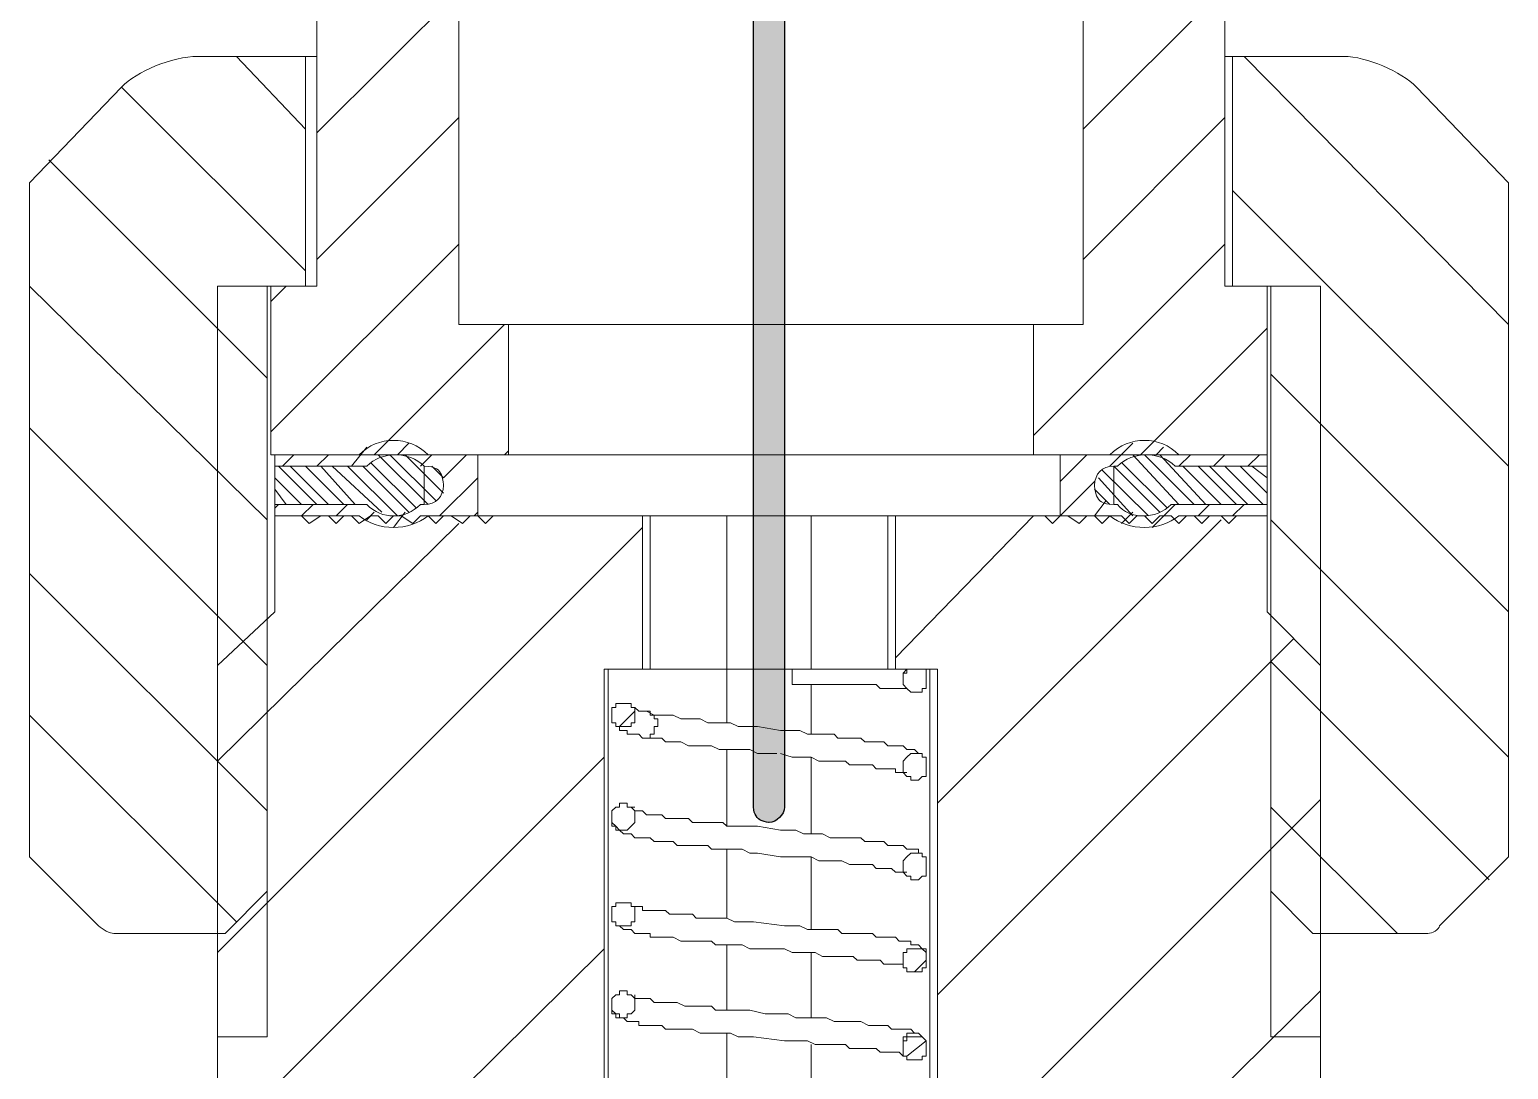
# Model space of a CAD drawing. Header units: millimetres. Extents: x 100 to 940, y 100 to 694.
# Drawn here: x 562.906 to 564.103, y 439.879 to 440.721 of the extents above; entities that cross this region are included whole.
import ezdxf

# ---------------------------------------------------------------- set-up
doc = ezdxf.new("R2010")
doc.units = ezdxf.units.MM

msp = doc.modelspace()

# ---------------------------------------------------------------- hatches: boundary and pattern name
h = msp.add_hatch(color=1)
edge = h.paths.add_edge_path()
edge.add_line((563.492, 440.0911), (563.492, 441.1706))
edge.add_spline(control_points=[(563.492, 441.1706), (563.492, 441.1768), (563.4982, 441.183), (563.5045, 441.183), (563.5045, 441.183), (563.5107, 441.183), (563.5169, 441.1768), (563.5169, 441.1706)], knot_values=[0, 0, 0, 0, 0.125, 0.125, 0.125, 0.125, 1, 1, 1, 1], degree=3, periodic=0)
edge.add_line((563.5169, 441.1706), (563.5169, 440.0911))
edge.add_spline(control_points=[(563.5169, 440.0911), (563.5169, 440.0849), (563.5107, 440.0787), (563.5045, 440.0787), (563.5045, 440.0787), (563.4982, 440.0787), (563.492, 440.0849), (563.492, 440.0911)], knot_values=[0, 0, 0, 0, 0.125, 0.125, 0.125, 0.125, 1, 1, 1, 1], degree=3, periodic=0)

# ---------------------------------------------------------------- linework, layer by layer
at = {"color": 1, "linetype": 'Continuous', "lineweight": 25}
for p, q in [((563.492, 440.0911), (563.492, 441.1706)), ((563.5169, 441.1706), (563.5169, 440.0911))]:
    msp.add_line(p, q, dxfattribs=at)
at = {"color": 1, "linetype": 'Continuous', "lineweight": 9}
for p, q in [((563.2253, 440.3672), (563.2253, 440.3672)), ((563.2253, 440.3362), (563.2253, 440.3672)), ((563.7836, 440.3672), (563.7836, 440.3362)), ((563.7836, 440.3362), (563.7836, 440.3362))]:
    msp.add_line(p, q, dxfattribs=at)
for points in [[(563.2532, 440.482), (563.2532, 440.9845), (563.2532, 440.9845)], [(563.7588, 440.482), (563.7588, 440.9845), (563.7588, 440.9845)], [(563.2532, 440.7519), (563.1384, 440.6371), (563.1384, 440.6371)], [(563.1384, 440.7488), (563.1384, 440.513), (563.1384, 440.513)], [(563.8674, 440.7488), (563.7588, 440.6402), (563.7588, 440.6402)], [(563.8736, 440.513), (563.8736, 440.7488), (563.8736, 440.7488)], [(563.0422, 440.6991), (563.1384, 440.6991), (563.1384, 440.6991)], [(563.0733, 440.6991), (563.1291, 440.6402), (563.1291, 440.6402)], [(563.1291, 440.513), (563.1291, 440.6991), (563.1291, 440.6991)], [(563.8736, 440.6991), (563.9698, 440.6991), (563.9698, 440.6991)], [(563.8798, 440.513), (563.8798, 440.6991), (563.8798, 440.6991)], [(563.8891, 440.6991), (564.1031, 440.482), (564.1031, 440.482)], [(562.9058, 440.5968), (562.9802, 440.6743), (562.9802, 440.6743)], [(562.9802, 440.6743), (563.1291, 440.5254), (563.1291, 440.5254)], [(564.1031, 440.5968), (564.0287, 440.6743), (564.0287, 440.6743)], [(563.2532, 440.6495), (563.1384, 440.5347), (563.1384, 440.5347)], [(563.8736, 440.6495), (563.7588, 440.5347), (563.7588, 440.5347)], [(562.9213, 440.6154), (563.0981, 440.4386), (563.0981, 440.4386)], [(562.9058, 440.0508), (562.9058, 440.5968), (562.9058, 440.5968)], [(563.8798, 440.5906), (564.1031, 440.3672), (564.1031, 440.3672)], [(564.1031, 440.5968), (564.1031, 440.0508), (564.1031, 440.0508)], [(563.2532, 440.5471), (563.1012, 440.3951), (563.1012, 440.3951)], [(563.8736, 440.5471), (563.7185, 440.392), (563.7185, 440.392)], [(562.9058, 440.513), (563.0981, 440.3238), (563.0981, 440.3238)], [(563.0578, 440.2059), (563.0578, 440.513), (563.0578, 440.513)], [(563.0578, 440.513), (563.1384, 440.513), (563.1384, 440.513)], [(563.0981, 440.0229), (563.0981, 440.513), (563.0981, 440.513)], [(563.1012, 440.513), (563.1012, 440.3765), (563.1012, 440.3765)], [(563.1136, 440.513), (563.1012, 440.5006), (563.1012, 440.5006)], [(563.8736, 440.513), (563.9511, 440.513), (563.9511, 440.513)], [(563.9077, 440.3765), (563.9077, 440.513), (563.9077, 440.513)], [(563.9108, 440.0229), (563.9108, 440.513), (563.9108, 440.513)], [(563.9511, 440.2059), (563.9511, 440.513), (563.9511, 440.513)], [(563.2904, 440.482), (563.1849, 440.3765), (563.1849, 440.3765)], [(563.2532, 440.482), (563.7588, 440.482), (563.7588, 440.482)], [(563.2935, 440.3765), (563.2935, 440.482), (563.2935, 440.482)], [(563.7185, 440.3765), (563.7185, 440.482), (563.7185, 440.482)], [(563.9077, 440.4789), (563.8053, 440.3765), (563.8053, 440.3765)], [(563.9108, 440.4417), (564.1031, 440.2493), (564.1031, 440.2493)], [(562.9058, 440.3982), (563.0981, 440.2059), (563.0981, 440.2059)], [(563.2129, 440.3858), (563.2036, 440.3765), (563.2036, 440.3765)], [(563.7991, 440.3858), (563.7805, 440.3672), (563.7805, 440.3672)], [(563.1012, 440.3765), (563.9077, 440.3765), (563.9077, 440.3765)], [(563.1043, 440.3765), (563.1043, 440.2493), (563.1043, 440.2493)], [(563.1198, 440.3765), (563.1105, 440.3672), (563.1105, 440.3672)], [(563.1477, 440.3765), (563.1384, 440.3672), (563.1384, 440.3672)], [(563.1787, 440.3827), (563.1663, 440.3672), (563.1663, 440.3672)], [(563.188, 440.3765), (563.2284, 440.3362), (563.2284, 440.3362)], [(563.1974, 440.3765), (563.2346, 440.3393), (563.2346, 440.3393)], [(563.2098, 440.3765), (563.2408, 440.3455), (563.2408, 440.3455)], [(563.2315, 440.3765), (563.2222, 440.3672), (563.2222, 440.3672)], [(563.2594, 440.3765), (563.2408, 440.3579), (563.2408, 440.3579)], [(563.2687, 440.3269), (563.2687, 440.3765), (563.2687, 440.3765)], [(563.2935, 440.3796), (563.2904, 440.3765), (563.2904, 440.3765)], [(563.7619, 440.3765), (563.7402, 440.3548), (563.7402, 440.3548)], [(563.7402, 440.3269), (563.7402, 440.3765), (563.7402, 440.3765)], [(563.7991, 440.3765), (563.8364, 440.3362), (563.8364, 440.3362)], [(563.8084, 440.3765), (563.8488, 440.3362), (563.8488, 440.3362)], [(563.824, 440.3827), (563.8178, 440.3765), (563.8178, 440.3765)], [(563.8209, 440.3765), (563.8581, 440.3362), (563.8581, 440.3362)], [(563.8457, 440.3765), (563.8364, 440.3672), (563.8364, 440.3672)], [(563.8736, 440.3765), (563.8643, 440.3672), (563.8643, 440.3672)], [(563.9015, 440.3765), (563.8922, 440.3672), (563.8922, 440.3672)], [(563.9077, 440.3765), (563.9077, 440.2493), (563.9077, 440.2493)], [(563.1043, 440.3672), (563.1787, 440.3672), (563.1787, 440.3672)], [(563.1074, 440.3672), (563.1384, 440.3362), (563.1384, 440.3362)], [(563.1167, 440.3672), (563.1477, 440.3362), (563.1477, 440.3362)], [(563.1291, 440.3672), (563.1601, 440.3362), (563.1601, 440.3362)], [(563.1415, 440.3672), (563.1694, 440.3362), (563.1694, 440.3362)], [(563.1508, 440.3672), (563.1911, 440.33), (563.1911, 440.33)], [(563.1632, 440.3672), (563.2036, 440.3269), (563.2036, 440.3269)], [(563.1756, 440.3672), (563.2129, 440.33), (563.2129, 440.33)], [(563.1818, 440.3703), (563.2191, 440.3331), (563.2191, 440.3331)], [(563.2315, 440.3672), (563.2408, 440.3579), (563.2408, 440.3579)], [(563.7743, 440.3641), (563.8116, 440.3269), (563.8116, 440.3269)], [(563.7836, 440.3672), (563.8209, 440.33), (563.8209, 440.33)], [(563.7836, 440.3672), (563.7867, 440.3672), (563.7867, 440.3672)], [(563.7898, 440.3703), (563.8271, 440.3331), (563.8271, 440.3331)], [(563.8333, 440.3672), (563.9077, 440.3672), (563.9077, 440.3672)], [(563.8395, 440.3672), (563.8705, 440.3362), (563.8705, 440.3362)], [(563.8519, 440.3672), (563.8829, 440.3362), (563.8829, 440.3362)], [(563.8612, 440.3672), (563.8922, 440.3362), (563.8922, 440.3362)], [(563.8736, 440.3672), (563.9046, 440.3362), (563.9046, 440.3362)], [(563.886, 440.3672), (563.9077, 440.3455), (563.9077, 440.3455)], [(563.8953, 440.3672), (563.9077, 440.3579), (563.9077, 440.3579)], [(563.1043, 440.3579), (563.126, 440.3362), (563.126, 440.3362)], [(563.2687, 440.3579), (563.2377, 440.3269), (563.2377, 440.3269)], [(563.7681, 440.3548), (563.7402, 440.3269), (563.7402, 440.3269)], [(563.7712, 440.3579), (563.7991, 440.3269), (563.7991, 440.3269)], [(563.1043, 440.3486), (563.1136, 440.3362), (563.1136, 440.3362)], [(563.7681, 440.3486), (563.7805, 440.3362), (563.7805, 440.3362)], [(563.7774, 440.3393), (563.7681, 440.3269), (563.7681, 440.3269)], [(563.1074, 440.3362), (563.1043, 440.3331), (563.1043, 440.3331)], [(563.1043, 440.3362), (563.1787, 440.3362), (563.1787, 440.3362)], [(563.1043, 440.3269), (563.1725, 440.3269), (563.1725, 440.3269)], [(563.1353, 440.3362), (563.126, 440.3269), (563.126, 440.3269)], [(563.126, 440.3269), (563.1322, 440.3207), (563.1322, 440.3207)], [(563.1415, 440.3269), (563.1322, 440.3207), (563.1322, 440.3207)], [(563.1477, 440.3269), (563.1539, 440.3207), (563.1539, 440.3207)], [(563.1632, 440.3362), (563.1539, 440.3269), (563.1539, 440.3269)], [(563.1601, 440.3269), (563.1539, 440.3207), (563.1539, 440.3207)], [(563.1663, 440.3269), (563.1725, 440.3207), (563.1725, 440.3207)], [(563.1818, 440.3269), (563.1725, 440.3207), (563.1725, 440.3207)], [(563.1849, 440.33), (563.1787, 440.3238), (563.1787, 440.3238)], [(563.188, 440.3269), (563.1818, 440.3269), (563.1818, 440.3269)], [(563.188, 440.3269), (563.1942, 440.3207), (563.1942, 440.3207)], [(563.2005, 440.3269), (563.1942, 440.3207), (563.1942, 440.3207)], [(563.2098, 440.33), (563.2005, 440.3176), (563.2005, 440.3176)], [(563.2067, 440.3269), (563.2005, 440.3269), (563.2005, 440.3269)], [(563.2067, 440.3269), (563.216, 440.3207), (563.216, 440.3207)], [(563.2222, 440.3269), (563.216, 440.3207), (563.216, 440.3207)], [(563.2284, 440.3269), (563.2222, 440.3269), (563.2222, 440.3269)], [(563.2284, 440.3269), (563.2346, 440.3207), (563.2346, 440.3207)], [(563.2284, 440.3269), (563.4083, 440.3269), (563.6006, 440.3269), (563.7805, 440.3269)], [(563.2408, 440.3269), (563.2346, 440.3207), (563.2346, 440.3207)], [(563.247, 440.3269), (563.2563, 440.3207), (563.2563, 440.3207)], [(563.2625, 440.3269), (563.2563, 440.3207), (563.2563, 440.3207)], [(563.2687, 440.33), (563.2656, 440.3269), (563.2656, 440.3269)], [(563.2687, 440.3269), (563.2749, 440.3207), (563.2749, 440.3207)], [(563.2811, 440.3269), (563.2749, 440.3207), (563.2749, 440.3207)], [(563.4021, 440.3269), (563.4021, 440.2028), (563.4021, 440.2028)], [(563.4083, 440.3269), (563.4083, 440.2028), (563.4083, 440.2028)], [(563.4703, 440.3269), (563.4703, 440.1594), (563.4703, 440.1594)], [(563.5386, 440.3269), (563.5386, 440.2028), (563.5386, 440.2028)], [(563.6006, 440.2028), (563.6006, 440.3269), (563.6006, 440.3269)], [(563.7185, 440.3269), (563.6068, 440.2121), (563.6068, 440.2121)], [(563.6068, 440.2028), (563.6068, 440.3269), (563.6068, 440.3269)], [(563.734, 440.3207), (563.7278, 440.3269), (563.7278, 440.3269)], [(563.7402, 440.3269), (563.734, 440.3207), (563.734, 440.3207)], [(563.7557, 440.3207), (563.7464, 440.3269), (563.7464, 440.3269)], [(563.7619, 440.3269), (563.7557, 440.3207), (563.7557, 440.3207)], [(563.7743, 440.3207), (563.7681, 440.3269), (563.7681, 440.3269)], [(563.7805, 440.3269), (563.7743, 440.3207), (563.7743, 440.3207)], [(563.7898, 440.3269), (563.7805, 440.3269), (563.7805, 440.3269)], [(563.7836, 440.3362), (563.7867, 440.3362), (563.7867, 440.3362)], [(563.7991, 440.33), (563.7898, 440.3207), (563.7898, 440.3207)], [(563.796, 440.3207), (563.7898, 440.3269), (563.7898, 440.3269)], [(563.8022, 440.3269), (563.796, 440.3207), (563.796, 440.3207)], [(563.8084, 440.3269), (563.8022, 440.3269), (563.8022, 440.3269)], [(563.8147, 440.3207), (563.8084, 440.3269), (563.8084, 440.3269)], [(563.8333, 440.3362), (563.8147, 440.3176), (563.8147, 440.3176)], [(563.8209, 440.3269), (563.8147, 440.3207), (563.8147, 440.3207)], [(563.8302, 440.3269), (563.8209, 440.3269), (563.8209, 440.3269)], [(563.8364, 440.3207), (563.8302, 440.3269), (563.8302, 440.3269)], [(563.8333, 440.3362), (563.9077, 440.3362), (563.9077, 440.3362)], [(563.8426, 440.3269), (563.8364, 440.3207), (563.8364, 440.3207)], [(563.8364, 440.3269), (563.9077, 440.3269), (563.9077, 440.3269)], [(563.855, 440.3207), (563.8488, 440.3269), (563.8488, 440.3269)], [(563.8612, 440.3362), (563.8519, 440.3269), (563.8519, 440.3269)], [(563.8612, 440.3269), (563.855, 440.3207), (563.855, 440.3207)], [(563.8767, 440.3207), (563.8705, 440.3269), (563.8705, 440.3269)], [(563.8829, 440.3269), (563.8767, 440.3207), (563.8767, 440.3207)], [(563.8891, 440.3362), (563.8798, 440.3269), (563.8798, 440.3269)], [(563.2532, 440.3207), (563.0578, 440.1284), (563.0578, 440.1284)], [(563.4021, 440.3176), (563.0578, 439.9733), (563.0578, 439.9733)], [(563.8705, 440.3238), (563.6409, 440.0942), (563.6409, 440.0942)], [(563.9108, 440.3238), (564.1031, 440.1315), (564.1031, 440.1315)], [(562.9058, 440.2804), (563.0981, 440.088), (563.0981, 440.088)], [(563.1043, 440.2493), (563.0578, 440.2059), (563.0578, 440.2059)], [(563.9511, 440.2059), (563.9077, 440.2493), (563.9077, 440.2493)], [(563.9294, 440.2276), (563.6409, 439.9391), (563.6409, 439.9391)], [(563.0578, 440.2059), (563.0578, 439.8709), (563.0578, 439.8709)], [(563.9108, 440.209), (564.0876, 440.0322), (564.0876, 440.0322)], [(563.9511, 440.2059), (563.9511, 439.8709), (563.9511, 439.8709)], [(563.3711, 440.2028), (563.3711, 439.8213), (563.3711, 439.8213)], [(563.3711, 440.2028), (563.4083, 440.2028), (563.5386, 440.2028), (563.6409, 440.2028)], [(563.3742, 440.2028), (563.3742, 439.8213), (563.3742, 439.8213)], [(563.5231, 440.1904), (563.5231, 440.1904), (563.5231, 440.1935), (563.5231, 440.1935), (563.5231, 440.1935), (563.5231, 440.1935), (563.5231, 440.1966), (563.5231, 440.1966), (563.5231, 440.1997), (563.5231, 440.1997), (563.5231, 440.2028)], [(563.6161, 440.2028), (563.6161, 440.1997), (563.613, 440.1997), (563.613, 440.1997), (563.613, 440.1966), (563.613, 440.1966), (563.613, 440.1935)], [(563.6161, 440.2028), (563.613, 440.1997), (563.613, 440.1997)], [(563.613, 440.1935), (563.613, 440.1935), (563.613, 440.1935), (563.613, 440.1904), (563.613, 440.1904), (563.6161, 440.1873), (563.6161, 440.1873)], [(563.6161, 440.1873), (563.6161, 440.1873), (563.6192, 440.1842), (563.6192, 440.1842), (563.6223, 440.1842), (563.6223, 440.1842), (563.6254, 440.1842), (563.6254, 440.1842), (563.6285, 440.1842), (563.6285, 440.1873), (563.6285, 440.1873), (563.6316, 440.1873), (563.6316, 440.1904), (563.6316, 440.1904), (563.6316, 440.1935), (563.6316, 440.1935), (563.6316, 440.1935)], [(563.6316, 440.1935), (563.6316, 440.1966), (563.6316, 440.1966), (563.6316, 440.1997), (563.6316, 440.1997), (563.6316, 440.1997), (563.6316, 440.2028)], [(563.6347, 439.8213), (563.6347, 440.2028), (563.6347, 440.2028)], [(563.6409, 439.8213), (563.6409, 440.2028), (563.6409, 440.2028)], [(563.5231, 440.1904), (563.5293, 440.1904), (563.5293, 440.1904)], [(563.5293, 440.1904), (563.5355, 440.1904), (563.5355, 440.1904)], [(563.5355, 440.1904), (563.5417, 440.1904), (563.5479, 440.1904)], [(563.5386, 440.1904), (563.5386, 440.1501), (563.5386, 440.1501)], [(563.5479, 440.1904), (563.5541, 440.1904), (563.5603, 440.1904)], [(563.5603, 440.1904), (563.5665, 440.1904), (563.5665, 440.1904)], [(563.5665, 440.1904), (563.5696, 440.1904), (563.5696, 440.1904)], [(563.5696, 440.1904), (563.5758, 440.1904), (563.5758, 440.1904)], [(563.5758, 440.1904), (563.5789, 440.1904), (563.582, 440.1904), (563.5851, 440.1904), (563.5851, 440.1904), (563.5882, 440.1904), (563.5913, 440.1904), (563.5913, 440.1904), (563.5944, 440.1873), (563.5944, 440.1873), (563.5975, 440.1873), (563.6006, 440.1873), (563.6006, 440.1873), (563.6037, 440.1873), (563.6037, 440.1873), (563.6068, 440.1873), (563.6068, 440.1873), (563.6068, 440.1873), (563.6099, 440.1873), (563.6099, 440.1873), (563.6099, 440.1873), (563.613, 440.1873), (563.613, 440.1873), (563.613, 440.1873), (563.6161, 440.1873), (563.6161, 440.1873), (563.6161, 440.1873), (563.6161, 440.1873), (563.6161, 440.1873), (563.6161, 440.1873)], [(563.3959, 440.1718), (563.3928, 440.1718), (563.3928, 440.1718), (563.3928, 440.1749), (563.3897, 440.1749), (563.3897, 440.1749), (563.3897, 440.1749), (563.3866, 440.1749), (563.3866, 440.1749), (563.3835, 440.1749), (563.3835, 440.1749), (563.3804, 440.1749), (563.3804, 440.1718), (563.3804, 440.1718), (563.3773, 440.1718), (563.3773, 440.1687), (563.3773, 440.1687), (563.3773, 440.1656)], [(563.3959, 440.1656), (563.3959, 440.1656), (563.3959, 440.1687), (563.3959, 440.1687), (563.3959, 440.1718)], [(563.4052, 440.1687), (563.4052, 440.1687), (563.4021, 440.1687), (563.4021, 440.1687), (563.399, 440.1687), (563.399, 440.1687), (563.399, 440.1687), (563.3959, 440.1718), (563.3959, 440.1718), (563.3959, 440.1718), (563.3959, 440.1718)], [(562.9058, 440.1656), (563.0733, 439.9981), (563.0733, 439.9981)], [(563.3773, 440.1656), (563.3773, 440.1625), (563.3773, 440.1625), (563.3773, 440.1625), (563.3773, 440.1594), (563.3804, 440.1594), (563.3804, 440.1563), (563.3804, 440.1563), (563.3835, 440.1563), (563.3835, 440.1563), (563.3866, 440.1563), (563.3866, 440.1563), (563.3897, 440.1563), (563.3897, 440.1563), (563.3897, 440.1563), (563.3928, 440.1563), (563.3928, 440.1563), (563.3928, 440.1594), (563.3959, 440.1594), (563.3959, 440.1625), (563.3959, 440.1625), (563.3959, 440.1625), (563.3959, 440.1656)], [(563.3773, 440.1656), (563.3773, 440.1625), (563.3773, 440.1625), (563.3773, 440.1594), (563.3804, 440.1594), (563.3804, 440.1563), (563.3804, 440.1563), (563.3835, 440.1563), (563.3835, 440.1532), (563.3835, 440.1532), (563.3866, 440.1532), (563.3866, 440.1532), (563.3897, 440.1532), (563.3897, 440.1532), (563.3897, 440.1501), (563.3928, 440.1501), (563.3928, 440.1501), (563.3959, 440.1501), (563.399, 440.1501), (563.399, 440.1501), (563.4021, 440.147), (563.4021, 440.147)], [(563.3959, 440.1687), (563.3835, 440.1563), (563.3835, 440.1563)], [(563.4021, 440.147), (563.4052, 440.147), (563.4052, 440.147), (563.4083, 440.147), (563.4083, 440.1501), (563.4083, 440.1501), (563.4114, 440.1501), (563.4114, 440.1532), (563.4114, 440.1532), (563.4114, 440.1563), (563.4145, 440.1563), (563.4145, 440.1594)], [(563.4145, 440.1594), (563.4145, 440.1594), (563.4145, 440.1625), (563.4114, 440.1625), (563.4114, 440.1625), (563.4114, 440.1656), (563.4083, 440.1656), (563.4083, 440.1656), (563.4083, 440.1687), (563.4052, 440.1687)], [(563.5138, 440.1532), (563.4951, 440.1563), (563.4889, 440.1563), (563.4796, 440.1563), (563.4734, 440.1594), (563.4672, 440.1594), (563.461, 440.1594), (563.4548, 440.1594), (563.4486, 440.1625), (563.4393, 440.1625), (563.4331, 440.1625), (563.4269, 440.1656), (563.4207, 440.1656), (563.4176, 440.1656), (563.4114, 440.1656), (563.4052, 440.1687)], [(563.4021, 440.147), (563.4083, 440.147), (563.4114, 440.147), (563.4176, 440.147), (563.4207, 440.1439), (563.4269, 440.1439), (563.4331, 440.1439), (563.4393, 440.1408), (563.4455, 440.1408), (563.4517, 440.1408), (563.4579, 440.1408), (563.4641, 440.1377), (563.4703, 440.1377), (563.4765, 440.1377), (563.4827, 440.1377), (563.4889, 440.1377), (563.4951, 440.1346), (563.5107, 440.1346)], [(563.6316, 440.1253), (563.6316, 440.1253), (563.6316, 440.1253), (563.6316, 440.1284), (563.6316, 440.1315), (563.6285, 440.1315), (563.6285, 440.1346), (563.6285, 440.1346), (563.6254, 440.1346), (563.6254, 440.1346), (563.6223, 440.1377), (563.6223, 440.1377), (563.6192, 440.1377), (563.6192, 440.1377), (563.6161, 440.1377), (563.6161, 440.1377), (563.613, 440.1408), (563.613, 440.1408), (563.6099, 440.1408), (563.6068, 440.1408), (563.6037, 440.1408), (563.6006, 440.1408), (563.5975, 440.1439), (563.5944, 440.1439), (563.5944, 440.1439), (563.5882, 440.1439), (563.5851, 440.1439), (563.582, 440.1439), (563.5789, 440.147), (563.5758, 440.147), (563.5696, 440.147), (563.5665, 440.147), (563.5603, 440.147), (563.5572, 440.1501), (563.551, 440.1501), (563.5479, 440.1501), (563.5417, 440.1501), (563.5355, 440.1501), (563.5293, 440.1532), (563.5262, 440.1532), (563.5138, 440.1532)], [(563.4703, 440.1377), (563.4703, 440.0756), (563.4703, 440.0756)], [(563.5138, 440.1346), (563.5231, 440.1315), (563.5293, 440.1315), (563.5355, 440.1315), (563.5386, 440.1315), (563.5448, 440.1284), (563.5479, 440.1284), (563.5541, 440.1284), (563.5572, 440.1284), (563.5634, 440.1284), (563.5665, 440.1284), (563.5696, 440.1253), (563.5758, 440.1253), (563.5789, 440.1253), (563.582, 440.1253), (563.5851, 440.1253), (563.5882, 440.1253), (563.5913, 440.1222), (563.5944, 440.1222), (563.5975, 440.1222), (563.6006, 440.1222), (563.6006, 440.1222), (563.6037, 440.1222), (563.6068, 440.1222), (563.6068, 440.1191), (563.6099, 440.1191), (563.6099, 440.1191), (563.613, 440.1191), (563.613, 440.1191), (563.613, 440.1191), (563.6161, 440.1191)], [(563.6316, 440.1253), (563.6316, 440.1253), (563.6316, 440.1253), (563.6316, 440.1284), (563.6316, 440.1284), (563.6316, 440.1315), (563.6285, 440.1315), (563.6285, 440.1315), (563.6285, 440.1346), (563.6254, 440.1346), (563.6254, 440.1346), (563.6223, 440.1346), (563.6223, 440.1346), (563.6192, 440.1346), (563.6192, 440.1346), (563.6161, 440.1315), (563.6161, 440.1315), (563.6161, 440.1315), (563.613, 440.1284), (563.613, 440.1284), (563.613, 440.1253), (563.613, 440.1253), (563.613, 440.1253)], [(563.3711, 440.1315), (562.9988, 439.7592), (562.9988, 439.7592)], [(563.5386, 440.1315), (563.5386, 440.0694), (563.5386, 440.0694)], [(563.613, 440.1253), (563.613, 440.1222), (563.613, 440.1222)], [(563.613, 440.1222), (563.613, 440.1222), (563.613, 440.1222), (563.613, 440.1191), (563.613, 440.1191)], [(563.613, 440.1191), (563.6161, 440.1159), (563.6161, 440.1159), (563.6161, 440.1159), (563.6192, 440.1159), (563.6192, 440.1128), (563.6223, 440.1128), (563.6223, 440.1128), (563.6254, 440.1128), (563.6254, 440.1128), (563.6285, 440.1159), (563.6285, 440.1159), (563.6285, 440.1159), (563.6316, 440.1159), (563.6316, 440.1191), (563.6316, 440.1191), (563.6316, 440.1222), (563.6316, 440.1222)], [(563.6316, 440.1222), (563.6316, 440.1253), (563.6316, 440.1253)], [(563.6316, 440.1222), (563.6316, 440.1253), (563.6316, 440.1253)], [(563.9511, 440.0973), (563.6565, 439.8026), (563.6565, 439.8026)], [(563.3959, 440.0911), (563.3928, 440.0911), (563.3928, 440.0911), (563.3897, 440.0911), (563.3897, 440.0942), (563.3897, 440.0942), (563.3866, 440.0942), (563.3866, 440.0942), (563.3835, 440.0942), (563.3835, 440.0911), (563.3804, 440.0911), (563.3804, 440.0911), (563.3804, 440.0911), (563.3773, 440.088), (563.3773, 440.088), (563.3773, 440.0849), (563.3773, 440.0849)], [(563.3959, 440.088), (563.3928, 440.0911), (563.3928, 440.0911)], [(563.3959, 440.0818), (563.3959, 440.0849), (563.3959, 440.0849), (563.3959, 440.088), (563.3959, 440.088)], [(563.5138, 440.0725), (563.4951, 440.0756), (563.4889, 440.0756), (563.4827, 440.0756), (563.4765, 440.0756), (563.4703, 440.0756), (563.4672, 440.0787), (563.461, 440.0787), (563.4548, 440.0787), (563.4517, 440.0787), (563.4455, 440.0787), (563.4424, 440.0787), (563.4393, 440.0818), (563.4331, 440.0818), (563.43, 440.0818), (563.4269, 440.0818), (563.4238, 440.0818), (563.4207, 440.0818), (563.4176, 440.0849), (563.4145, 440.0849), (563.4114, 440.0849), (563.4083, 440.0849), (563.4083, 440.0849), (563.4052, 440.0849), (563.4021, 440.088), (563.4021, 440.088), (563.399, 440.088), (563.399, 440.088), (563.3959, 440.088), (563.3959, 440.088), (563.3959, 440.088), (563.3959, 440.088)], [(563.9108, 440.0911), (564.0132, 439.9888), (564.0132, 439.9888)], [(563.3773, 440.0849), (563.3773, 440.0818), (563.3773, 440.0818)], [(563.3773, 440.0818), (563.3773, 440.0818), (563.3773, 440.0787), (563.3773, 440.0787), (563.3773, 440.0787), (563.3804, 440.0756), (563.3804, 440.0756), (563.3804, 440.0756), (563.3835, 440.0725), (563.3835, 440.0725), (563.3866, 440.0725), (563.3866, 440.0725), (563.3897, 440.0725), (563.3897, 440.0725), (563.3897, 440.0725), (563.3928, 440.0756), (563.3928, 440.0756), (563.3928, 440.0756), (563.3959, 440.0787), (563.3959, 440.0787), (563.3959, 440.0787), (563.3959, 440.0818), (563.3959, 440.0818)], [(563.3773, 440.0818), (563.3773, 440.0818), (563.3773, 440.0787), (563.3773, 440.0787), (563.3773, 440.0756), (563.3804, 440.0756), (563.3804, 440.0725), (563.3835, 440.0725), (563.3835, 440.0725), (563.3835, 440.0725), (563.3866, 440.0694), (563.3866, 440.0694), (563.3897, 440.0694), (563.3897, 440.0694), (563.3928, 440.0694), (563.3928, 440.0694), (563.3959, 440.0663), (563.399, 440.0663), (563.399, 440.0663), (563.4021, 440.0663), (563.4052, 440.0663), (563.4083, 440.0663), (563.4114, 440.0632), (563.4145, 440.0632), (563.4176, 440.0632), (563.4207, 440.0632), (563.4238, 440.0632), (563.4269, 440.0632), (563.43, 440.0601), (563.4362, 440.0601), (563.4393, 440.0601), (563.4455, 440.0601), (563.4486, 440.0601), (563.4548, 440.0601), (563.4579, 440.057), (563.4641, 440.057), (563.4703, 440.057), (563.4765, 440.057), (563.4827, 440.057), (563.4889, 440.0539), (563.4951, 440.0539), (563.5138, 440.0508)], [(563.6316, 440.0446), (563.6316, 440.0446), (563.6316, 440.0477), (563.6316, 440.0477), (563.6316, 440.0508), (563.6285, 440.0508), (563.6285, 440.0539), (563.6285, 440.0539), (563.6254, 440.0539), (563.6254, 440.0539), (563.6254, 440.057), (563.6223, 440.057), (563.6223, 440.057), (563.6192, 440.057), (563.6192, 440.057), (563.6161, 440.057), (563.613, 440.0601), (563.613, 440.0601), (563.6099, 440.0601), (563.6068, 440.0601), (563.6037, 440.0601), (563.6006, 440.0601), (563.5975, 440.0632), (563.5944, 440.0632), (563.5913, 440.0632), (563.5882, 440.0632), (563.582, 440.0632), (563.5789, 440.0663), (563.5727, 440.0663), (563.5696, 440.0663), (563.5634, 440.0663), (563.5603, 440.0663), (563.5541, 440.0663), (563.5479, 440.0694), (563.5448, 440.0694), (563.5386, 440.0694), (563.5324, 440.0694), (563.5262, 440.0725), (563.52, 440.0725), (563.5138, 440.0725)], [(562.9616, 439.995), (562.9058, 440.0508), (562.9058, 440.0508)], [(563.4703, 440.057), (563.4703, 440.0012), (563.4703, 440.0012)], [(563.5138, 440.0508), (563.52, 440.0508), (563.5262, 440.0508), (563.5324, 440.0508), (563.5386, 440.0508), (563.5448, 440.0477), (563.5479, 440.0477), (563.5541, 440.0477), (563.5603, 440.0477), (563.5634, 440.0477), (563.5696, 440.0446), (563.5727, 440.0446), (563.5758, 440.0446), (563.582, 440.0446), (563.5851, 440.0446), (563.5882, 440.0446), (563.5913, 440.0415), (563.5944, 440.0415), (563.5975, 440.0415), (563.6006, 440.0415), (563.6037, 440.0415), (563.6037, 440.0415), (563.6068, 440.0384), (563.6099, 440.0384), (563.6099, 440.0384), (563.613, 440.0384), (563.613, 440.0384), (563.613, 440.0384), (563.6161, 440.0384)], [(563.5386, 440.0508), (563.5386, 439.9919), (563.5386, 439.9919)], [(563.6316, 440.0446), (563.6316, 440.0446), (563.6316, 440.0477), (563.6316, 440.0477), (563.6316, 440.0477), (563.6316, 440.0508), (563.6285, 440.0508), (563.6285, 440.0508), (563.6285, 440.0539), (563.6254, 440.0539), (563.6254, 440.0539), (563.6223, 440.0539), (563.6223, 440.0539), (563.6192, 440.0539), (563.6192, 440.0539), (563.6161, 440.0508), (563.6161, 440.0508), (563.6161, 440.0508), (563.613, 440.0477), (563.613, 440.0477), (563.613, 440.0477), (563.613, 440.0446), (563.613, 440.0446)], [(564.0473, 439.995), (564.1031, 440.0508), (564.1031, 440.0508)], [(563.613, 440.0446), (563.613, 440.0415), (563.613, 440.0415), (563.613, 440.0384), (563.613, 440.0384)], [(563.613, 440.0384), (563.6161, 440.0353), (563.6161, 440.0353), (563.6161, 440.0353), (563.6192, 440.0353), (563.6192, 440.0322), (563.6223, 440.0322), (563.6223, 440.0322), (563.6254, 440.0322), (563.6254, 440.0322), (563.6285, 440.0353), (563.6285, 440.0353), (563.6285, 440.0353), (563.6316, 440.0353), (563.6316, 440.0384), (563.6316, 440.0384), (563.6316, 440.0415), (563.6316, 440.0415)], [(563.6316, 440.0415), (563.6316, 440.0446), (563.6316, 440.0446)], [(563.064, 439.9888), (563.0981, 440.0229), (563.0981, 440.0229)], [(563.0981, 440.0229), (563.0981, 439.905), (563.0981, 439.905)], [(563.3959, 440.0105), (563.3928, 440.0105), (563.3928, 440.0136), (563.3928, 440.0136), (563.3897, 440.0136), (563.3897, 440.0136), (563.3897, 440.0136), (563.3866, 440.0136), (563.3866, 440.0136), (563.3835, 440.0136), (563.3835, 440.0136), (563.3804, 440.0136), (563.3804, 440.0136), (563.3804, 440.0105), (563.3773, 440.0105), (563.3773, 440.0105), (563.3773, 440.0074), (563.3773, 440.0074)], [(563.9108, 440.0229), (563.9108, 439.905), (563.9108, 439.905)], [(563.9449, 439.9888), (563.9108, 440.0229), (563.9108, 440.0229)], [(563.3773, 440.0074), (563.3773, 440.0043), (563.3773, 440.0043)], [(563.3773, 440.0043), (563.3773, 440.0043), (563.3773, 440.0012), (563.3773, 440.0012), (563.3773, 439.9981), (563.3804, 439.9981), (563.3804, 439.9981), (563.3804, 439.995), (563.3835, 439.995), (563.3835, 439.995), (563.3866, 439.995), (563.3866, 439.995), (563.3897, 439.995), (563.3897, 439.995), (563.3897, 439.995), (563.3928, 439.995), (563.3928, 439.9981), (563.3928, 439.9981), (563.3959, 439.9981), (563.3959, 440.0012), (563.3959, 440.0012), (563.3959, 440.0043), (563.3959, 440.0043)], [(563.3773, 440.0043), (563.3773, 440.0043), (563.3773, 440.0012), (563.3773, 440.0012), (563.3773, 439.9981), (563.3804, 439.9981), (563.3804, 439.995), (563.3835, 439.995), (563.3835, 439.995), (563.3835, 439.995), (563.3866, 439.9919), (563.3866, 439.9919), (563.3897, 439.9919), (563.3897, 439.9919), (563.3897, 439.9919), (563.3928, 439.9919), (563.3959, 439.9888), (563.3959, 439.9888), (563.399, 439.9888), (563.399, 439.9888), (563.4021, 439.9888), (563.4052, 439.9888), (563.4083, 439.9888), (563.4083, 439.9857), (563.4114, 439.9857), (563.4145, 439.9857), (563.4176, 439.9857), (563.4207, 439.9857), (563.4238, 439.9857), (563.4269, 439.9857), (563.4331, 439.9826), (563.4362, 439.9826), (563.4393, 439.9826), (563.4424, 439.9826), (563.4486, 439.9826), (563.4517, 439.9826), (563.4579, 439.9826), (563.461, 439.9795), (563.4672, 439.9795), (563.4703, 439.9795), (563.4765, 439.9795), (563.4827, 439.9795), (563.4889, 439.9764), (563.492, 439.9764), (563.5169, 439.9764)], [(563.3959, 440.0043), (563.3959, 440.0074), (563.3959, 440.0074), (563.3959, 440.0105), (563.3959, 440.0105)], [(563.5169, 439.995), (563.492, 439.9981), (563.4889, 439.9981), (563.4827, 439.9981), (563.4765, 439.9981), (563.4703, 440.0012), (563.4641, 440.0012), (563.461, 440.0012), (563.4548, 440.0012), (563.4517, 440.0012), (563.4455, 440.0012), (563.4424, 440.0043), (563.4362, 440.0043), (563.4331, 440.0043), (563.43, 440.0043), (563.4269, 440.0043), (563.4238, 440.0043), (563.4207, 440.0074), (563.4176, 440.0074), (563.4145, 440.0074), (563.4114, 440.0074), (563.4083, 440.0074), (563.4052, 440.0074), (563.4052, 440.0074), (563.4021, 440.0074), (563.4021, 440.0105), (563.399, 440.0105), (563.399, 440.0105), (563.3959, 440.0105), (563.3959, 440.0105), (563.3959, 440.0105), (563.3959, 440.0105)], [(563.6316, 439.9671), (563.6316, 439.9671), (563.6316, 439.9702), (563.6316, 439.9733), (563.6316, 439.9733), (563.6316, 439.9764), (563.6285, 439.9764), (563.6285, 439.9764), (563.6254, 439.9795), (563.6254, 439.9795), (563.6254, 439.9795), (563.6223, 439.9795), (563.6223, 439.9795), (563.6192, 439.9795), (563.6192, 439.9826), (563.6192, 439.9826), (563.6161, 439.9826), (563.613, 439.9826), (563.613, 439.9826), (563.6099, 439.9826), (563.6099, 439.9826), (563.6068, 439.9857), (563.6037, 439.9857), (563.6006, 439.9857), (563.6006, 439.9857), (563.5975, 439.9857), (563.5944, 439.9857), (563.5913, 439.9857), (563.5882, 439.9888), (563.5851, 439.9888), (563.5789, 439.9888), (563.5758, 439.9888), (563.5727, 439.9888), (563.5696, 439.9888), (563.5634, 439.9888), (563.5603, 439.9919), (563.5541, 439.9919), (563.551, 439.9919), (563.5448, 439.9919), (563.5386, 439.9919), (563.5355, 439.9919), (563.5293, 439.995), (563.5231, 439.995), (563.5169, 439.995)], [(562.974, 439.9888), (563.064, 439.9888), (563.064, 439.9888)], [(563.4703, 439.9795), (563.4703, 439.9267), (563.4703, 439.9267)], [(563.9449, 439.9888), (564.038, 439.9888), (564.038, 439.9888)], [(563.3711, 439.9764), (563.0516, 439.66), (563.0516, 439.66)], [(563.5169, 439.9764), (563.5231, 439.9733), (563.5262, 439.9733), (563.5324, 439.9733), (563.5386, 439.9733), (563.5417, 439.9733), (563.5479, 439.9702), (563.551, 439.9702), (563.5572, 439.9702), (563.5603, 439.9702), (563.5665, 439.9702), (563.5696, 439.9702), (563.5727, 439.9702), (563.5758, 439.9671), (563.5789, 439.9671), (563.582, 439.9671), (563.5851, 439.9671), (563.5882, 439.9671), (563.5913, 439.9671), (563.5944, 439.9671), (563.5975, 439.9639), (563.6006, 439.9639), (563.6006, 439.9639), (563.6037, 439.9639), (563.6068, 439.9639), (563.6068, 439.9639), (563.6099, 439.9639), (563.6099, 439.9639), (563.613, 439.9639), (563.613, 439.9608), (563.613, 439.9608), (563.6161, 439.9608), (563.6161, 439.9608)], [(563.5386, 439.9733), (563.5386, 439.9205), (563.5386, 439.9205)], [(563.6316, 439.9671), (563.6316, 439.9702), (563.6316, 439.9702), (563.6316, 439.9733), (563.6316, 439.9733), (563.6316, 439.9733), (563.6285, 439.9764), (563.6285, 439.9764), (563.6285, 439.9764), (563.6254, 439.9764), (563.6254, 439.9764), (563.6223, 439.9764), (563.6223, 439.9764), (563.6192, 439.9764), (563.6192, 439.9764), (563.6161, 439.9764), (563.6161, 439.9764), (563.6161, 439.9733), (563.613, 439.9733), (563.613, 439.9733), (563.613, 439.9702), (563.613, 439.9702), (563.613, 439.9671)], [(563.613, 439.9671), (563.613, 439.9671), (563.613, 439.9639), (563.613, 439.9639), (563.613, 439.9608)], [(563.613, 439.9608), (563.6161, 439.9608), (563.6161, 439.9608), (563.6161, 439.9577), (563.6192, 439.9577), (563.6192, 439.9577), (563.6223, 439.9577), (563.6223, 439.9577), (563.6254, 439.9577), (563.6254, 439.9577), (563.6285, 439.9577), (563.6285, 439.9577), (563.6285, 439.9608), (563.6316, 439.9608), (563.6316, 439.9608), (563.6316, 439.9639), (563.6316, 439.9639), (563.6316, 439.9671)], [(563.6316, 439.9671), (563.6223, 439.9577), (563.6223, 439.9577)], [(563.3959, 439.936), (563.3928, 439.9391), (563.3928, 439.9391), (563.3928, 439.9391), (563.3897, 439.9391), (563.3897, 439.9422), (563.3897, 439.9422), (563.3866, 439.9422), (563.3866, 439.9422), (563.3835, 439.9422), (563.3835, 439.9391), (563.3804, 439.9391), (563.3804, 439.9391), (563.3804, 439.9391), (563.3773, 439.936), (563.3773, 439.936), (563.3773, 439.9329), (563.3773, 439.9329)], [(563.9511, 439.9422), (563.7061, 439.7003), (563.7061, 439.7003)], [(563.3773, 439.9329), (563.3773, 439.9298), (563.3773, 439.9298)], [(563.3773, 439.9329), (563.3773, 439.9298), (563.3773, 439.9298)], [(563.3773, 439.9329), (563.3773, 439.9298), (563.3773, 439.9298)], [(563.3773, 439.9298), (563.3773, 439.9298), (563.3773, 439.9298), (563.3773, 439.9267), (563.3773, 439.9267), (563.3804, 439.9236), (563.3804, 439.9236), (563.3804, 439.9236), (563.3835, 439.9236), (563.3835, 439.9205), (563.3866, 439.9205), (563.3866, 439.9205), (563.3897, 439.9205), (563.3897, 439.9205), (563.3897, 439.9236), (563.3928, 439.9236), (563.3928, 439.9236), (563.3928, 439.9236), (563.3959, 439.9267), (563.3959, 439.9267), (563.3959, 439.9298), (563.3959, 439.9298), (563.3959, 439.9298)], [(563.3773, 439.9298), (563.3773, 439.9298), (563.3773, 439.9298), (563.3773, 439.9267), (563.3773, 439.9236), (563.3804, 439.9236), (563.3804, 439.9236), (563.3804, 439.9205), (563.3835, 439.9205), (563.3835, 439.9205), (563.3866, 439.9205), (563.3866, 439.9205), (563.3897, 439.9174), (563.3897, 439.9174), (563.3928, 439.9174), (563.3928, 439.9174), (563.3959, 439.9174), (563.399, 439.9174), (563.399, 439.9143), (563.4021, 439.9143), (563.4052, 439.9143), (563.4083, 439.9143), (563.4114, 439.9143), (563.4145, 439.9143), (563.4176, 439.9143), (563.4207, 439.9112), (563.4269, 439.9112), (563.43, 439.9112), (563.4331, 439.9112), (563.4393, 439.9112), (563.4424, 439.9112), (563.4486, 439.9081), (563.4517, 439.9081), (563.4579, 439.9081), (563.461, 439.9081), (563.4672, 439.9081), (563.4734, 439.9081), (563.4796, 439.905), (563.4858, 439.905), (563.492, 439.905), (563.5169, 439.9019)], [(563.5013, 439.9236), (563.4889, 439.9267), (563.4827, 439.9267), (563.4765, 439.9267), (563.4734, 439.9267), (563.4672, 439.9267), (563.461, 439.9267), (563.4579, 439.9298), (563.4517, 439.9298), (563.4486, 439.9298), (563.4424, 439.9298), (563.4393, 439.9298), (563.4362, 439.9298), (563.43, 439.9329), (563.4269, 439.9329), (563.4238, 439.9329), (563.4207, 439.9329), (563.4176, 439.9329), (563.4145, 439.9329), (563.4114, 439.9329), (563.4114, 439.9329), (563.4083, 439.936), (563.4052, 439.936), (563.4052, 439.936), (563.4021, 439.936), (563.399, 439.936), (563.399, 439.936), (563.399, 439.936), (563.3959, 439.936), (563.3959, 439.936), (563.3959, 439.9391), (563.3959, 439.9391)], [(563.3959, 439.9329), (563.3959, 439.9329), (563.3959, 439.9329), (563.3959, 439.936), (563.3959, 439.936)], [(563.3959, 439.9298), (563.3959, 439.9329), (563.3959, 439.9329)], [(563.6254, 439.9081), (563.6285, 439.905), (563.6254, 439.9081), (563.6254, 439.9081), (563.6223, 439.9081), (563.6192, 439.9112), (563.6161, 439.9112), (563.613, 439.9112), (563.6099, 439.9112), (563.6037, 439.9112), (563.6006, 439.9143), (563.5944, 439.9143), (563.5882, 439.9143), (563.5851, 439.9143), (563.5789, 439.9174), (563.5727, 439.9174), (563.5634, 439.9174), (563.5572, 439.9174), (563.551, 439.9205), (563.5448, 439.9205), (563.5386, 439.9205), (563.5324, 439.9205), (563.5262, 439.9205), (563.52, 439.9236), (563.5013, 439.9236)], [(563.4703, 439.9081), (563.4703, 439.8585), (563.4703, 439.8585)], [(563.613, 439.8988), (563.613, 439.8988), (563.613, 439.9019), (563.613, 439.9019), (563.613, 439.905), (563.6161, 439.905), (563.6161, 439.905), (563.6161, 439.9081), (563.6192, 439.9081), (563.6192, 439.9081), (563.6223, 439.9081), (563.6223, 439.9081), (563.6254, 439.9081), (563.6254, 439.9081)], [(563.0981, 439.905), (563.0578, 439.905), (563.0578, 439.905)], [(563.5169, 439.9019), (563.5231, 439.9019), (563.5293, 439.9019), (563.5355, 439.9019), (563.5417, 439.8988), (563.5479, 439.8988), (563.5541, 439.8988), (563.5603, 439.8988), (563.5665, 439.8988), (563.5696, 439.8957), (563.5758, 439.8957), (563.5789, 439.8957), (563.582, 439.8957), (563.5882, 439.8957), (563.5913, 439.8957), (563.5944, 439.8926), (563.5975, 439.8926), (563.6006, 439.8926), (563.6037, 439.8926), (563.6068, 439.8926), (563.6068, 439.8926), (563.6099, 439.8926), (563.613, 439.8895), (563.613, 439.8895), (563.613, 439.8895)], [(563.5386, 439.8988), (563.5386, 439.8523), (563.5386, 439.8523)], [(563.6316, 439.8957), (563.6316, 439.8988), (563.6316, 439.8988), (563.6316, 439.9019), (563.6316, 439.9019), (563.6316, 439.9019), (563.6285, 439.905), (563.6285, 439.905), (563.6285, 439.905), (563.6254, 439.905), (563.6254, 439.905), (563.6223, 439.905), (563.6223, 439.905), (563.6192, 439.905), (563.6192, 439.905), (563.6161, 439.905), (563.6161, 439.905), (563.6161, 439.9019), (563.613, 439.9019), (563.613, 439.9019), (563.613, 439.8988), (563.613, 439.8988), (563.613, 439.8957)], [(563.613, 439.8957), (563.613, 439.8957), (563.613, 439.8988)], [(563.613, 439.8957), (563.613, 439.8957), (563.613, 439.8926), (563.613, 439.8926), (563.613, 439.8895)], [(563.613, 439.8926), (563.613, 439.8926), (563.613, 439.8926), (563.613, 439.8957)], [(563.613, 439.8895), (563.6161, 439.8895), (563.6161, 439.8895), (563.6161, 439.8864), (563.6192, 439.8864), (563.6192, 439.8864), (563.6223, 439.8864), (563.6223, 439.8864), (563.6254, 439.8864), (563.6254, 439.8864), (563.6285, 439.8864), (563.6285, 439.8864), (563.6285, 439.8895), (563.6316, 439.8895), (563.6316, 439.8895), (563.6316, 439.8926), (563.6316, 439.8926), (563.6316, 439.8957), (563.6316, 439.8957)], [(563.6316, 439.9019), (563.6161, 439.8895), (563.6161, 439.8895)], [(563.6316, 439.8957), (563.6316, 439.8988), (563.6316, 439.9019), (563.6316, 439.9019), (563.6316, 439.9019), (563.6285, 439.905), (563.6285, 439.905), (563.6285, 439.905)], [(563.9511, 439.905), (563.9108, 439.905), (563.9108, 439.905)], [(563.613, 439.8895), (563.6161, 439.8895), (563.6161, 439.8895)]]:
    msp.add_lwpolyline(points, dxfattribs=at)
for points in [[(563.2253, 440.3672), (563.2253, 440.3672)], [(563.1043, 440.3269), (563.1043, 440.3269)], [(563.2253, 440.3362), (563.2253, 440.3362)], [(563.613, 440.1935), (563.613, 440.1935)], [(563.6316, 440.1935), (563.6316, 440.1935)], [(563.3773, 440.1656), (563.3773, 440.1656)], [(563.3773, 440.1656), (563.3773, 440.1656)], [(563.3773, 440.1656), (563.3773, 440.1656)], [(563.3773, 440.1656), (563.3773, 440.1656)], [(563.3959, 440.1656), (563.3959, 440.1656)], [(563.613, 440.1253), (563.613, 440.1253)], [(563.6316, 440.1253), (563.6316, 440.1253)], [(563.6316, 440.1222), (563.6316, 440.1222)], [(563.3773, 440.0818), (563.3773, 440.0818)], [(563.3773, 440.0818), (563.3773, 440.0818)], [(563.3773, 440.0818), (563.3773, 440.0818)], [(563.3959, 440.0818), (563.3959, 440.0818)], [(563.3959, 440.0818), (563.3959, 440.0818)], [(563.613, 440.0446), (563.613, 440.0446)], [(563.613, 440.0446), (563.613, 440.0446)], [(563.6316, 440.0446), (563.6316, 440.0446)], [(563.6316, 440.0446), (563.6316, 440.0446)], [(563.6316, 440.0446), (563.6316, 440.0446)], [(563.3773, 440.0043), (563.3773, 440.0043)], [(563.3773, 440.0043), (563.3773, 440.0043)], [(563.3773, 440.0043), (563.3773, 440.0043)], [(563.3959, 440.0043), (563.3959, 440.0043)], [(563.3959, 440.0043), (563.3959, 440.0043)], [(563.613, 439.9671), (563.613, 439.9671)], [(563.613, 439.9671), (563.613, 439.9671)], [(563.6316, 439.9671), (563.6316, 439.9671)], [(563.6316, 439.9671), (563.6316, 439.9671)], [(563.6316, 439.9671), (563.6316, 439.9671)], [(563.6316, 439.9671), (563.6316, 439.9671)], [(563.3773, 439.9329), (563.3773, 439.9329)], [(563.3959, 439.9329), (563.3959, 439.9329)], [(563.613, 439.8957), (563.613, 439.8957)], [(563.6285, 439.905), (563.6285, 439.905)], [(563.6316, 439.8957), (563.6316, 439.8957)], [(563.6316, 439.8957), (563.6316, 439.8957)], [(563.6316, 439.8957), (563.6316, 439.8957)]]:
    msp.add_lwpolyline(points, close=True, dxfattribs=at)
for points in [[(563.0422, 440.6991), (563.0205, 440.6991), (562.9926, 440.6867), (562.9802, 440.6743)], [(564.0287, 440.6743), (564.0163, 440.6867), (563.9884, 440.6991), (563.9698, 440.6991)], [(563.2284, 440.3765), (563.2129, 440.392), (563.188, 440.392), (563.1725, 440.3765)], [(563.8364, 440.3765), (563.8209, 440.392), (563.796, 440.392), (563.7805, 440.3765)], [(563.1725, 440.3269), (563.188, 440.3145), (563.2129, 440.3145), (563.2284, 440.3269)], [(563.7805, 440.3269), (563.796, 440.3145), (563.8209, 440.3145), (563.8364, 440.3269)], [(562.9616, 439.995), (562.9647, 439.9919), (562.9709, 439.9888), (562.974, 439.9888)], [(564.038, 439.9888), (564.0411, 439.9888), (564.0473, 439.9919), (564.0473, 439.995)]]:
    msp.add_open_spline(points, degree=3, dxfattribs=at)
for points in [[(563.2253, 440.3672), (563.2129, 440.3796), (563.1911, 440.3796), (563.1787, 440.3672), (563.1787, 440.3672), (563.1787, 440.3672), (563.1787, 440.3672), (563.1787, 440.3672)], [(563.8333, 440.3672), (563.8209, 440.3796), (563.7991, 440.3796), (563.7867, 440.3672), (563.7867, 440.3672), (563.7867, 440.3672), (563.7867, 440.3672), (563.7867, 440.3672)], [(563.2253, 440.3362), (563.2346, 440.3362), (563.2408, 440.3424), (563.2408, 440.3517), (563.2408, 440.3517), (563.2408, 440.361), (563.2346, 440.3672), (563.2253, 440.3672)], [(563.7836, 440.3672), (563.7743, 440.3672), (563.7681, 440.361), (563.7681, 440.3517), (563.7681, 440.3517), (563.7681, 440.3424), (563.7743, 440.3362), (563.7836, 440.3362)], [(563.1787, 440.3362), (563.1911, 440.3238), (563.2098, 440.3238), (563.2222, 440.3362), (563.2222, 440.3362), (563.2222, 440.3362), (563.2253, 440.3362), (563.2253, 440.3362)], [(563.7867, 440.3362), (563.796, 440.3238), (563.8178, 440.3238), (563.8302, 440.3362), (563.8302, 440.3362), (563.8302, 440.3362), (563.8302, 440.3362), (563.8333, 440.3362)]]:
    msp.add_open_spline(points, degree=3, knots=[0, 0, 0, 0, 0.125, 0.125, 0.125, 0.5625, 1, 1, 1, 1], dxfattribs=at)
at = {"color": 1, "linetype": 'Continuous', "lineweight": 25}
msp.add_open_spline([(563.5169, 440.0911), (563.5169, 440.0849), (563.5107, 440.0787), (563.5045, 440.0787), (563.5045, 440.0787), (563.4982, 440.0787), (563.492, 440.0849), (563.492, 440.0911)], degree=3, knots=[0, 0, 0, 0, 0.125, 0.125, 0.125, 0.5625, 1, 1, 1, 1], dxfattribs=at)

doc.saveas('drawing.dxf')
